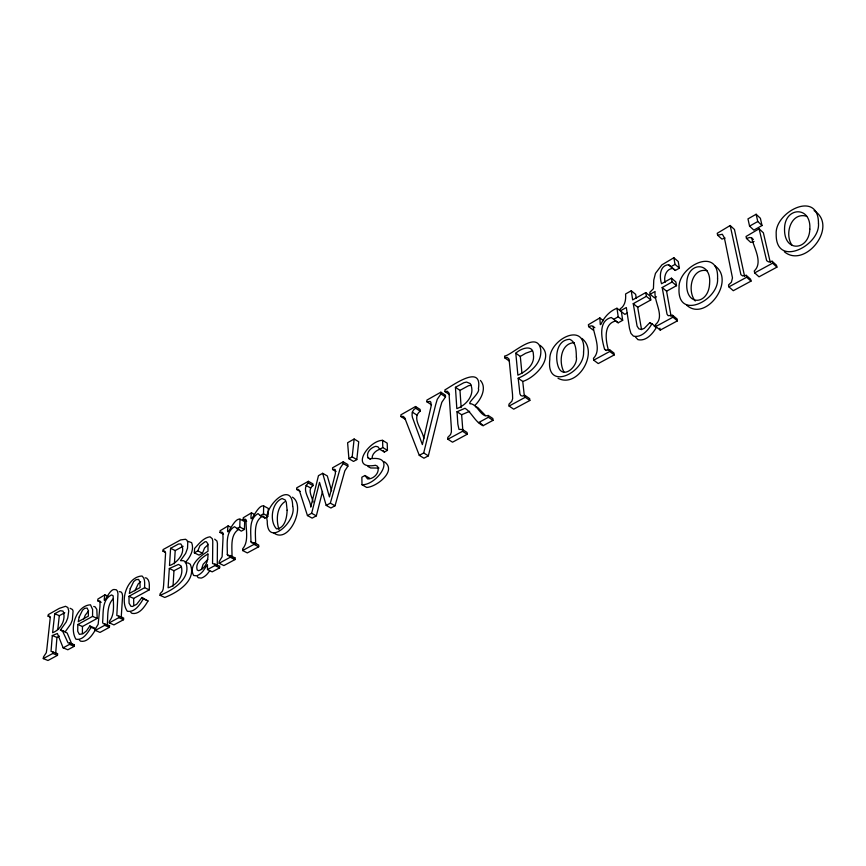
<?xml version="1.0" encoding="UTF-8"?>
<svg xmlns="http://www.w3.org/2000/svg" width="866" height="866" viewBox="0 0 866 866"><rect width="100%" height="100%" fill="white"/><g stroke="black" fill="none" stroke-linecap="round" stroke-linejoin="round"><path stroke-width="1.3" d="M313.102 502.009C312.236 497.008 306.932 489.496 312.994 485.62L313.005 483.921L308.372 481.312L296.735 487.818L296.724 489.507L300.21 491.444M331.613 490.86L327.316 475.954L322.682 473.301L318.461 475.672L310.742 507.119C310.807 499.823 300.643 489.247 308.361 483.012L308.372 481.312M268.179 514.999L268.308 508.429L263.675 505.939C256.726 504.272 248.845 529.992 251.454 512.845L253.77 514.068M130.744 612.359L132.054 613.388C139.578 614.708 144.719 606.546 148.01 600.972L141.948 597.486L136.633 604.338L132.52 606.46L130.874 606.254L129.066 603.191L128.98 596.306L133.645 598.428L149.277 589.843C149.179 586.011 150.154 580.88 146.722 578.174L145.228 577.795M251.454 512.845L243.249 517.771L243.194 519.546L245.1 519.135L246.074 519.762C245.565 529.115 249.256 541.207 242.675 548.817L242.621 550.538L247.33 552.919L258.707 546.771L258.75 545.06L254.041 542.646L251.898 542.939L250.913 541.737C251.118 532.493 248.369 519.08 258.036 513.592L260.287 515.616L263.491 513.841L263.675 505.939M128.98 596.306L144.611 587.7C144.514 583.857 145.51 578.726 142.078 576.009C127.454 576.507 119.432 600.322 127.356 611.299C134.89 612.598 140.021 604.414 143.323 598.839L141.948 597.486M242.621 550.538L253.998 544.368L254.041 542.646M228.104 525.911L220.094 530.728L220.029 532.482L221.88 532.092L222.822 532.731L223.027 538.122L222.107 556.762L219.206 561.558L219.141 563.268L223.85 565.585L234.946 559.598L235.011 557.888L230.302 555.539L228.213 555.82L227.282 554.608C227.617 545.439 224.976 532.189 234.48 526.723L241.3 531.161L244.429 529.429L244.667 521.592L240.023 519.178C233.192 517.532 225.441 542.95 228.104 525.911L230.432 527.102M236.645 528.758L239.763 527.026L240.023 519.178M219.141 563.268L230.237 557.249L230.302 555.539M194.352 552.844L197.816 550.917L199.916 545.71L205.026 541.748L206.325 541.715L207.862 543.751L208.035 551.241C200.479 555.755 188.063 565.476 193.594 575.468L196.528 575.814A14.754 8.13 -63.4 0 0 202.85 571.387L207.461 564.643L207.494 569.579L212.202 571.863L219.639 567.858L219.715 566.158L212.549 563.506L212.776 541.142L212.3 538.717L210.037 536.801C203.358 537.743 198.92 543.88 194.59 548.449L194.352 552.844L199.018 555.128L202.471 553.212L204.56 548.016L207.959 544.79M207.494 569.579L214.93 565.541L215.006 563.842M79.423 640.147L80.614 641.197C87.78 642.615 92.608 634.562 95.747 629.333L94.502 627.969L89.837 625.956L86.448 630.935L82.876 633.836L79.336 634.345L77.724 631.282L77.821 624.505L82.465 626.497L97.209 618.411L96.819 609.372L95.108 606.85L93.734 606.449M77.821 624.505L92.554 616.386L92.619 609.491L90.497 604.814C76.392 605.431 69.009 628.337 75.948 639.227C83.114 640.634 87.931 632.559 91.082 627.33L89.837 625.956M173.027 586.141L173.969 570.716L180.94 567.122M174.391 563.798L175.203 550.56L183.116 546.284M169.314 568.497L168.101 587.798C177.205 585.102 184.133 575.511 181.167 566.007L178.515 564.405L169.314 568.497L173.969 570.716M170.591 548.308L169.498 565.541C177.476 563.106 186.731 551.718 180.832 543.935L178.504 544.01L170.591 548.308L175.203 550.56M160.058 595.299L160.167 593.621L162.375 591.262L163.209 588.977L163.62 585.145L165.59 552.898L164.572 551.025L162.981 551.177L163.089 549.574L180.637 539.897L185.573 539.269L187.002 540.341L187.77 542.354L187.532 548.2L185.627 553.428L180.485 560.67L183.495 560.703L185.605 561.969C192.198 578.423 172.778 590.298 160.058 595.299L164.756 597.464C177.476 592.517 196.918 580.653 190.271 564.221L188.149 562.965L186.147 562.932M133.645 598.428L133.743 605.291M104.894 594.855L97.89 599.055L97.728 600.777L100.066 601.166L99.947 606.373L98.161 624.289L95.455 628.77L95.303 630.405L99.991 632.418L109.397 627.341L109.538 625.707L103.173 623.607L102.589 622.308C103.541 613.193 101.614 599.737 111.541 594.92L113.165 595.83C113.327 604.024 114.983 614.535 109.387 621.203L109.246 622.849L113.944 624.895L123.546 619.71L123.676 618.064L116.813 615.466L117.971 593.827L117.473 591.207L116.358 589.811L114.658 589.562C108.835 588.111 102.112 610.411 104.894 594.855L108.358 596.414M109.246 622.849L118.848 617.642L118.988 615.986M95.303 630.405L104.699 625.317L104.851 623.672M82.465 626.497L82.378 633.263M48.095 616.17L49.449 616.105L50.217 617.967L46.851 648.991L46.299 652.672L43.484 657.002L43.3 658.604L47.966 660.487L57.492 655.346L57.665 653.733L51.029 651.34L52.306 635.525L57.394 633.49L63.153 647.844L67.829 649.771L74.216 646.328L74.379 644.705L68.024 642.799L62.547 631.076L60.414 630.058L66.108 622.091L67.764 617.934L68.739 611.017L67.862 607.531L65.524 606.287L59.289 608.387L48.269 614.622L48.095 616.17L50.38 617.144M63.153 647.844L69.54 644.38L69.713 642.756M70.103 608.268L72.452 609.523L73.069 610.985L72.376 619.915L70.731 624.061L65.047 632.018L67.18 633.024L71.575 643.546L72.69 644.737L74.379 644.705M59.418 636.088L56.94 637.452L55.695 653.245M57.784 629.604L59.299 615.672L64.798 612.706M356.803 459.608L358.73 441.768L354.151 439.008L347.612 442.721L348.901 458.709L353.523 461.426L356.803 459.608L352.181 456.88L348.901 458.709M43.3 658.604L52.826 653.44L52.999 651.827M352.181 456.88L354.151 439.008M54.72 613.713L52.62 632.743C60.826 629.658 66.379 619.352 63.034 611.093L60.219 610.725L54.72 613.713L59.299 615.672M405.515 419.447L400.936 416.557L400.871 414.846L415.561 406.511L420.129 409.445L420.216 411.166C410.82 418.246 423.193 430.564 423.81 438.737M415.561 406.511L415.648 408.232C411.437 410.506 411.328 415.712 413.234 419.555L422.381 444.604L431.073 406.36L430.878 402.279L430.121 401.413L426.949 401.846L426.862 400.114L440.859 392.19L445.416 395.188L445.514 396.92L441.833 402.279L440.123 408.146L428.356 455.841L423.95 458.211L419.285 455.354L404.628 417.618L403.112 416.384L400.936 416.557M201.41 569.492L203.142 564.296L207.808 559.458M372.044 458.266C372.131 453.665 376.201 450.233 380.39 449.118M419.285 455.354L423.69 452.961L435.544 405.169L437.265 399.291L440.956 393.911L440.859 392.19M296.724 489.507L298.38 489.431L299.333 490.416L307.452 515.562L311.63 513.289L319.522 482.373L326.19 505.398L330.888 508.006L335.034 505.776L344.852 470.779L347.861 466.233L347.84 464.522L343.207 461.827L332.566 467.781L332.576 469.491L336.051 471.494M307.452 515.562L312.15 518.117L316.339 515.855L322.531 491.423M326.19 505.398L330.336 503.157L340.219 468.095L343.228 463.537L343.207 461.827M134.912 590.785L138.289 583.792L140.617 581.855M83.818 619.006L85.269 615.131L88.613 610.952M635.428 336.939L637.928 339.645C646.058 341.615 652.769 333.659 656.439 327.359L651.968 323.776C648.288 330.076 641.587 338.076 633.436 336.116L630.946 333.41L629.485 328.376L626.324 307.517L620.402 310.818L620.121 308.924C625.241 305.741 626.01 299.474 625.577 293.975L631.249 290.77L635.666 294.364L636.272 298.272M112.872 599.055C106.67 605.94 108.131 615.802 107.265 624.332L107.849 625.642L109.538 625.707M651.968 323.776L649.771 322.715L644.217 328.409L641.165 329.491L638.837 328.831L637.073 326.06L633.252 303.663L646.361 296.345L650.777 299.972L637.679 307.235L633.252 303.663M209.767 570.791L207.559 573.671A14.711 8.151 -63.5 0 1 201.237 578.077L198.303 577.73L197.383 576.637M185.162 562.619C190.044 557.531 194.482 549.769 191.624 542.625L188.095 541.391M474.687 405.569C480.998 399.713 487.19 387.925 480.413 380.412M284.752 501.76C276.222 507.736 276.146 520.78 279.058 529.732M455.429 387.308L463.873 382.696L466.601 382.068L470.249 383.584C475.759 394.052 466.622 405.136 456.826 408.622L455.429 387.308L459.987 390.36L461.156 407.648M515.8 353.209C520.628 348.533 533.304 343.683 533.402 354.616C534.982 364.673 526.008 371.525 517.89 375.184L515.8 353.209L520.304 356.435L521.938 373.224M459.987 390.36L468.419 385.771L471.147 385.154M520.304 356.435L525.673 353.263L532.125 350.936M744.598 276.351L734.455 229.458L730.179 225.517L717.243 233.279L717.633 235.206L721.93 239.092L725.102 238.042M756.137 214.259L747.975 218.881L749.566 226.134L753.842 230.118L762.026 225.528L760.391 218.286L756.137 214.259L757.761 221.523L762.026 225.528M668.552 264.693L675.307 270.452L679.409 268.146L675.047 264.411L670.933 266.728L668.552 264.693C659.383 265.44 659.427 277.055 661.537 283.745L671.453 278.202L675.837 281.915L676.508 285.683L666.582 291.192L662.187 287.523L672.113 281.98L676.508 285.683M749.566 226.134L757.761 221.523M603.407 320.691L599.835 317.909L588.404 324.696L588.653 326.623L593.134 330.054M770.275 262.409L763.368 232.792L759.092 228.797L746.048 236.472L746.492 238.475L750.779 242.437L754.037 241.452M650.777 299.972L650.16 296.204L645.744 292.589L632.667 299.907L631.249 290.77M679.409 268.146L678.208 261.489L673.856 257.743L661.927 264.844L655.465 273.375L653.776 280.021L653.429 288.692L649.803 292.351L650.117 294.256L655.086 291.485C653.657 301.649 665.348 316.523 655.465 324.631L655.779 326.525L660.249 330.108L677.418 320.853L677.082 318.959L672.633 315.311L668.162 315.7L667.015 314.152L662.187 287.523M379.741 449.27L382.804 447.56L387.438 450.363L384.363 452.063L379.741 449.27L377.987 446.834L375.779 446.326C370.929 447.484 365.744 452.615 368.072 457.865L370.399 459.251M606.373 350.557L604.565 349.182C601.751 339.385 597.648 320.864 611.277 317.497L613.723 319.294L618.227 316.794L622.676 320.312L618.183 322.791L615.737 320.994C603.028 323.743 605.724 341.269 608.538 350.362M627.222 313.037L624.851 314.358L616.971 308.242C609.577 311.154 604.067 317.281 600.863 324.436L600.3 324.631L599.835 317.909M656.515 296.778L654.534 297.882L650.117 294.256M444.994 391.627L447.246 391.226L448.999 393.056L451.348 427.836L451.381 432.004L450.558 434.559L447.776 437.427L447.884 439.235L452.528 442.19L467.185 434.277L467.066 432.47L462.422 429.471L458.991 429.406L457.854 424.167L457.031 411.74L465.042 408.276C472.089 412.822 475.055 422.143 483.12 425.682L493.003 420.356L492.851 418.527L488.229 415.464L485.393 415.907C479.461 413.547 477.491 405.71 471.288 403.794C464.696 404.855 480.825 392.904 478.422 388.704C482.492 363.255 452.063 385.987 444.897 389.895L444.994 391.627L449.551 394.647M260.287 515.616L264.953 518.085L268.146 516.32L263.491 513.841M457.031 411.74L461.632 414.749L469.643 411.307M369.63 478.227L364.954 475.51L361.858 477.198L362.01 484.733L366.697 487.45C376.472 487.028 397.548 470.747 384.298 461.708M447.884 439.235L462.552 431.29L467.185 434.277M478.487 422.651L488.381 417.282L493.003 420.356M509.089 406.057L525.261 397.288L529.851 400.471L513.7 409.185L509.089 406.057L508.927 404.216L511.838 401.239L512.65 398.62L512.52 394.387L509.089 359.173L507.151 357.355L504.748 357.831L504.597 356.078C511.914 355.136 537.104 329.556 540.73 349.507C542.181 363.449 529.678 373.3 518.182 378.236L519.936 393.911L520.867 395.589L522.328 396.054L525.077 395.448L529.667 398.631L529.851 400.471M593.719 360.169L609.74 351.477L614.265 354.919L598.254 363.568L593.719 360.169L593.47 358.308C601.599 350.145 594.303 336.235 593.048 326.33L591.446 325.832L588.653 326.623M655.779 326.525L672.969 317.205L677.418 320.853M728.901 286.873L746.665 277.239L751.017 281.125L733.285 290.705L728.901 286.873L728.512 284.957L731.391 282.229L732.474 277.899L725.362 242.556L724.268 237.587L722.331 234.275L717.633 235.206M754.676 272.898L772.591 263.188L776.91 267.161L759.017 276.817L754.676 272.898L754.254 270.982C763.271 262.571 753.918 247.882 751.656 237.912L749.74 237.49L746.492 238.475M518.182 378.236L522.739 381.43C535.61 377.673 555.55 356.381 539.951 345.296M262.679 516.06C253.013 521.516 255.795 534.928 255.622 544.14M239.124 529.115C229.62 534.56 232.304 547.81 231.98 556.957M387.438 450.363L387.199 443.154L382.588 440.339C368.537 440.383 348.868 470.097 375.519 465.291L377.565 466.309C380.315 472.468 373.755 479.309 367.606 478.93L364.954 475.51M362.01 484.733C377.002 485.404 398.436 454.682 369.988 458.818L368.072 457.865M614.265 354.919L613.994 353.057L609.48 349.604L606.287 350.319L604.565 349.182M776.91 267.161L776.477 265.234L772.158 261.261L768.51 261.9L766.659 260.666L759.092 228.797M751.017 281.125L750.616 279.22L746.254 275.323L742.703 275.929L740.917 274.684L730.179 225.517M232.922 558.159L235.011 557.888M332.576 469.491L334.915 469.383L335.434 470.065L335.358 473.691L329.426 496.922L322.682 473.301M574.266 342.687C560.356 343.174 558.559 362.8 564.145 372.326M378.972 468.062L370.691 467.976L367.888 466.449M119.291 591.662L120.991 591.911L122.106 593.307L122.615 595.927L121.294 616.116L122.128 618.107M475.878 406.847L477.664 407.431L485.112 415.15M806.701 216.262C790.907 211.618 784.098 234.426 792.119 245.359M707.013 270.657C691.36 267.475 686.955 291.312 695.268 301.011M52.826 653.44L57.492 655.346M52.306 635.525L56.94 637.452M69.54 644.38L74.216 646.328M214.681 539.139L216.944 541.055L217.431 543.48L217.258 565.812M60.447 629.798L65.069 631.758M60.414 630.058L63.889 631.53M91.082 627.33L95.747 629.333M92.554 616.386L97.209 618.411M104.699 625.317L109.397 627.341M118.848 617.642L123.546 619.71M97.728 600.777L101.192 602.325M143.323 598.839L148.01 600.972M144.611 587.7L149.277 589.843M814.105 210.611C838.948 226.058 805.207 269.131 784.347 251.768M654.241 326.298L656.439 327.359M162.981 551.177L165.287 552.302M214.93 565.541L219.639 567.858M197.816 550.917L202.471 553.212M227.282 554.608L230.8 556.373M230.237 557.249L234.946 559.598M292.459 497.171C306.521 505.744 288.833 545.082 273.494 532.698M220.029 532.482L223.504 534.257M250.913 541.737L254.442 543.545M253.998 544.368L258.707 546.771M239.763 527.026L244.429 529.429M243.194 519.546L246.669 521.364M311.63 513.289L316.339 515.855M330.336 503.157L335.034 505.776M306.034 485.404L310.678 488.002M714.742 265.7C736.425 280.508 705.454 322.812 686.511 305.016M308.361 483.012L312.994 485.62M343.228 463.537L347.861 466.233M423.69 452.961L428.356 455.841M412.259 412.097L416.838 415.02M415.648 408.232L420.216 411.166M426.949 401.846L431.517 404.801M440.956 393.911L445.514 396.92M581.909 338.444C599.326 352.051 577.925 388.856 558.018 378.269M504.748 357.831L509.262 361.025M593.048 326.33L594.834 327.716M613.723 319.294L618.183 322.791M649.771 322.715L651.557 324.155M675.307 270.452L672.914 268.417C666.257 268.622 663.497 276.709 665.131 282.338M751.656 237.912L753.377 239.492M480.24 422.835L483.12 425.682M383.194 450.439L384.363 452.063M263.567 516.19L264.953 518.085M671.15 316.545L666.582 291.192M772.158 261.261L772.591 263.188M641.544 329.61L637.679 307.235M746.254 275.323L746.665 277.239M673.856 257.743L675.047 264.411M671.453 278.202L672.113 281.98M672.633 315.311L672.969 317.205M524.331 395.957L522.739 381.43M659.935 328.225L660.249 330.108M645.744 292.589L646.361 296.345M621.409 311.771L622.676 320.312M616.971 308.242L618.227 316.794M609.48 349.604L609.74 351.477M462.78 429.655L461.632 414.749M525.077 395.448L525.261 397.288M488.229 415.464L488.381 417.282M462.422 429.471L462.552 431.29M382.588 440.339L382.804 447.56M207.905 554.045C208.435 560.627 205.556 568.745 198.65 570.694L197.177 569.98C194.947 562.748 202.46 557.13 207.905 554.045M287.122 510.236C286.917 517.11 285.152 528.065 276.622 528.92C269.348 521.678 271.361 502.778 282.067 498.535L285.206 499.953L286.278 502.248L287.122 510.236M292.665 506.166C297.363 520.618 266.869 548.925 267.248 520.931C262.95 506.913 292.47 478.866 292.665 506.166M818.467 223.19C820.622 245.565 775.503 268.612 776.196 234.047C774.626 212.105 818.392 189.351 818.467 223.19M809.818 229.154C809.19 250.826 783.167 253.348 784.585 227.639C785.386 206.768 811.41 205.74 809.818 229.154M717.557 278.527C719.354 300.112 676.801 321.589 679.063 287.804C677.742 266.663 719.116 245.392 717.557 278.527M709.546 284.091C708.312 305.211 684.595 306.9 686.846 281.796C688.134 261.402 712.004 261.348 709.546 284.091M583.554 352.007C584.821 372.661 545.688 391.887 549.823 359.325C548.925 339.126 587.051 320.019 583.554 352.007M576.377 357.041C578.077 366.231 563.257 379.849 558.364 367.022C554.684 357.29 556.578 339.678 569.763 339.31C576.345 342.167 576.128 350.979 576.377 357.041M130.257 588.663L129.326 593.481L140.13 587.505L139.902 582.006L138.603 579.397L135.984 579.7L133.645 581.66L130.257 588.663M79.196 617.014L78.211 621.734L88.397 616.094L88.321 610.671L87.174 608.073L84.727 608.311L82.519 610.184L79.196 617.014"/></g></svg>
